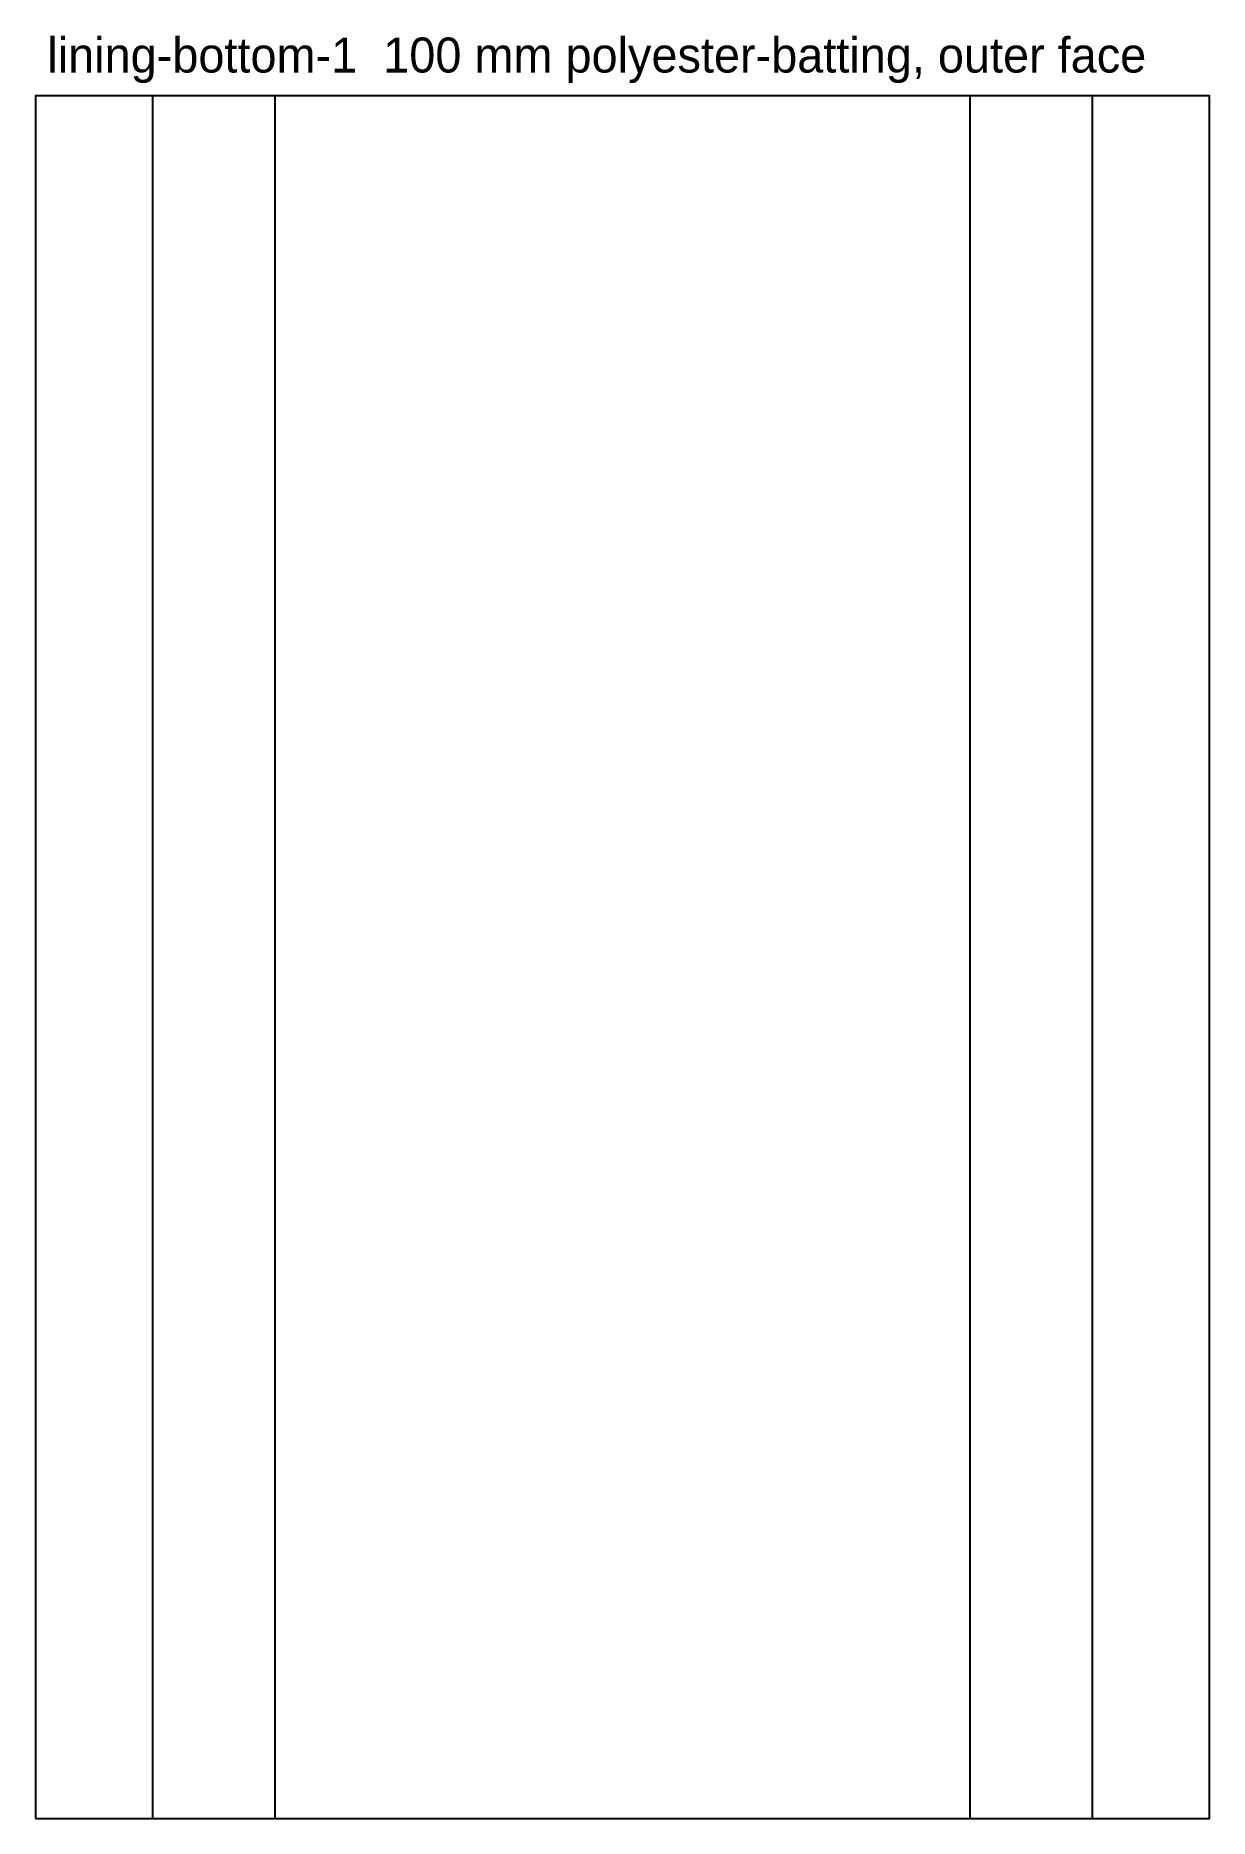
# Model space of a CAD drawing. Header units: millimetres. Extents: x 0 to 201, y 0 to 305.
import ezdxf

# ---------------------------------------------------------------- set-up
doc = ezdxf.new("R2010")
doc.units = ezdxf.units.MM
for name, color, linetype in [('CUT_OUTSIDE', 1, 'Continuous'), ('NOTES', 7, 'Continuous'), ('POCKET_60MM', 3, 'Continuous')]:
    doc.layers.add(name, color=color, linetype=linetype)

msp = doc.modelspace()

# ---------------------------------------------------------------- linework, layer by layer
at = {"layer": 'CUT_OUTSIDE'}
msp.add_lwpolyline([(0, 0), (201, 0), (201, 295), (0, 295), (0, 0)], close=True, dxfattribs=at)
at = {"layer": 'POCKET_60MM'}
for points in [[(20, 295), (20, 0), (41, 0), (41, 295), (20, 295)], [(160, 295), (160, 0), (181, 0), (181, 295), (160, 295)]]:
    msp.add_lwpolyline(points, close=True, dxfattribs=at)

# ---------------------------------------------------------------- texts
at = {"layer": 'NOTES'}
msp.add_text('lining-bottom-1  100 mm polyester-batting, outer face', height=6, dxfattribs=at).set_placement((2, 299))

doc.saveas('drawing.dxf')
